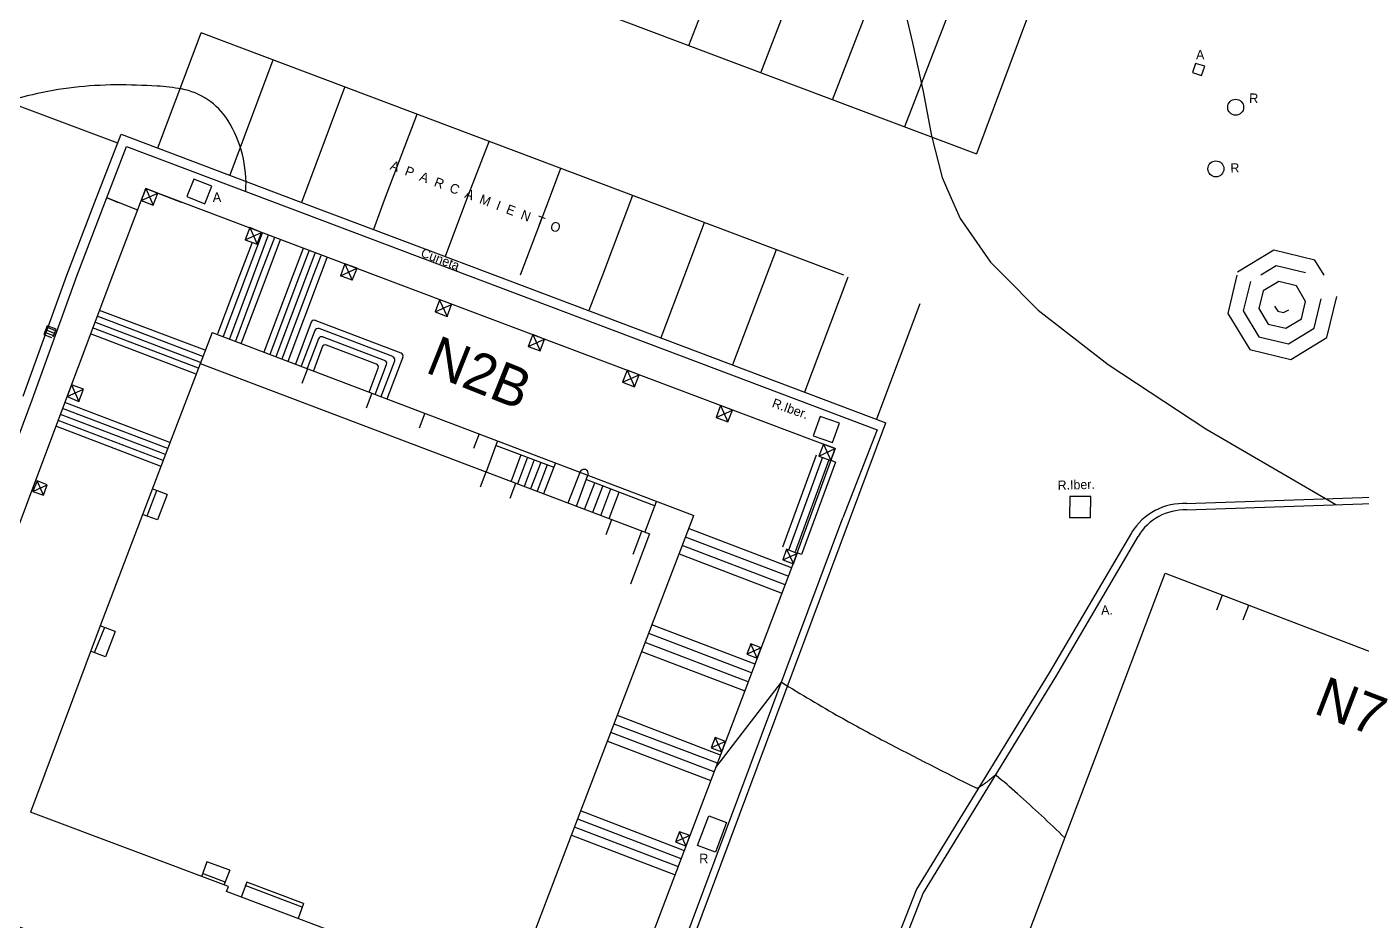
# Model space of a CAD drawing. Extents: x 0 to 560514, y 0 to 4788038.
# Drawn here: x 560352.9 to 560394.71, y 4787879.62 to 4787907.62 of the extents above; entities that cross this region are included whole.
import ezdxf

# ---------------------------------------------------------------- set-up
doc = ezdxf.new("R2010")
doc.units = 0
doc.layers.add('Nivel 7', color=7, linetype='Continuous')

msp = doc.modelspace()

# ---------------------------------------------------------------- linework, layer by layer
at = {"layer": 'Nivel 7'}
for p, q in [((560373.63, 4787907.03), (560376.82, 4787915.27)), ((560375.88, 4787906.18), (560379.07, 4787914.42)), ((560378.13, 4787905.33), (560381.32, 4787913.58)), ((560380.39, 4787904.49), (560383.58, 4787912.73)), ((560385.72, 4787911.92), (560382.64, 4787903.64)), ((560362.37, 4787911.27), (560382.64, 4787903.64)), ((560380.25, 4787908.73), (560380.63, 4787907.11)), ((560358.35, 4787907.42), (560356.99, 4787903.82)), ((560372.06, 4787902.26), (560358.36, 4787907.43)), ((560380.63, 4787907.11), (560380.96, 4787905.59)), ((560360.6, 4787906.57), (560359.25, 4787902.97)), ((560389.49, 4787906.47), (560389.4, 4787906.19)), ((560389.4, 4787906.19), (560389.68, 4787906.09)), ((560389.78, 4787906.38), (560389.49, 4787906.47)), ((560389.68, 4787906.09), (560389.78, 4787906.38)), ((560350.95, 4787905.78), (560355.74, 4787903.98)), ((560362.85, 4787905.72), (560361.5, 4787902.12)), ((560380.96, 4787905.59), (560381.23, 4787904.2)), ((560365.11, 4787904.87), (560364.09, 4787902.19)), ((560355.02, 4787902.11), (560355.85, 4787904.26)), ((560355.85, 4787904.26), (560361.39, 4787902.16)), ((560381.23, 4787904.2), (560381.56, 4787902.9)), ((560355.34, 4787902.11), (560356.02, 4787903.87)), ((560356.02, 4787903.87), (560360.56, 4787902.16)), ((560367.36, 4787904.02), (560366.67, 4787902.21)), ((560358.13, 4787902.85), (560357.91, 4787902.3)), ((560358.13, 4787902.85), (560357.91, 4787902.3)), ((560358.69, 4787902.63), (560358.13, 4787902.85)), ((560358.69, 4787902.63), (560358.13, 4787902.85)), ((560369.61, 4787903.18), (560369.25, 4787902.23)), ((560381.56, 4787902.9), (560381.8, 4787902.35)), ((560356.62, 4787902.55), (560356.48, 4787902.18)), ((560356.48, 4787902.18), (560357, 4787902.41)), ((560356.62, 4787902.55), (560356.85, 4787902.03)), ((560357, 4787902.41), (560356.62, 4787902.55)), ((560356.85, 4787902.03), (560357, 4787902.41)), ((560358.47, 4787902.07), (560358.69, 4787902.63)), ((560358.47, 4787902.07), (560358.69, 4787902.63)), ((560354.15, 4787899.84), (560355.02, 4787902.11)), ((560354.47, 4787899.84), (560355.34, 4787902.11)), ((560356.37, 4787901.88), (560355.4, 4787902.26)), ((560355.77, 4787902.11), (560355.4, 4787902.26)), ((560356.48, 4787902.18), (560356.85, 4787902.03)), ((560357.91, 4787902.3), (560358.47, 4787902.07)), ((560357.91, 4787902.3), (560358.47, 4787902.07)), ((560360.56, 4787902.16), (560366.7, 4787899.84)), ((560361.39, 4787902.16), (560367.55, 4787899.84)), ((560364.09, 4787902.19), (560363.75, 4787901.27)), ((560366.67, 4787902.21), (560366, 4787900.43)), ((560369.25, 4787902.23), (560368.35, 4787899.84)), ((560371.86, 4787902.33), (560370.92, 4787899.84)), ((560371.86, 4787902.33), (560371.83, 4787902.26)), ((560378.48, 4787899.84), (560372.06, 4787902.26)), ((560381.8, 4787902.35), (560382.12, 4787901.61)), ((560382.12, 4787901.61), (560383.07, 4787900.25)), ((560359.88, 4787901.33), (560359.74, 4787900.95)), ((560359.74, 4787900.95), (560360.25, 4787901.18)), ((560359.78, 4787899.84), (560360.28, 4787901.17)), ((560359.88, 4787901.33), (560360.11, 4787900.81)), ((560360.25, 4787901.18), (560359.88, 4787901.33)), ((560360.11, 4787900.81), (560360.25, 4787901.18)), ((560374.11, 4787901.48), (560373.49, 4787899.84)), ((560359.57, 4787899.84), (560359.96, 4787900.87)), ((560359.74, 4787900.95), (560360.11, 4787900.81)), ((560360, 4787899.84), (560360.47, 4787901.1)), ((560360.21, 4787899.84), (560360.66, 4787901.03)), ((560360.42, 4787899.84), (560360.84, 4787900.96)), ((560361.24, 4787899.84), (560361.56, 4787900.69)), ((560361.45, 4787899.84), (560361.74, 4787900.6)), ((560361.67, 4787899.84), (560361.93, 4787900.53)), ((560361.88, 4787899.84), (560362.11, 4787900.46)), ((560362.09, 4787899.84), (560362.3, 4787900.39)), ((560376.36, 4787900.63), (560376.06, 4787899.84)), ((560391.95, 4787900.62), (560390.81, 4787899.93)), ((560393.23, 4787900.31), (560391.95, 4787900.62)), ((560393.52, 4787899.84), (560393.23, 4787900.31)), ((560362.86, 4787900.2), (560362.72, 4787899.82)), ((560362.72, 4787899.82), (560363.24, 4787900.06)), ((560362.86, 4787900.2), (560363.09, 4787899.68)), ((560363.24, 4787900.06), (560362.86, 4787900.2)), ((560363.09, 4787899.68), (560363.24, 4787900.06)), ((560383.07, 4787900.25), (560383.48, 4787899.84)), ((560392.02, 4787900.13), (560391.54, 4787899.84)), ((560392.94, 4787899.91), (560392.02, 4787900.13)), ((560352.78, 4787896.05), (560354.15, 4787899.84)), ((560353.07, 4787895.94), (560354.47, 4787899.84)), ((560358.88, 4787898.01), (560359.57, 4787899.84)), ((560359.06, 4787897.93), (560359.78, 4787899.84)), ((560359.25, 4787897.86), (560360, 4787899.84)), ((560359.44, 4787897.79), (560360.21, 4787899.84)), ((560359.62, 4787897.72), (560360.42, 4787899.84)), ((560360.33, 4787897.44), (560361.24, 4787899.84)), ((560360.52, 4787897.37), (560361.45, 4787899.84)), ((560360.71, 4787897.29), (560361.67, 4787899.84)), ((560360.89, 4787897.22), (560361.88, 4787899.84)), ((560361.08, 4787897.15), (560362.09, 4787899.84)), ((560363.09, 4787899.68), (560362.72, 4787899.82)), ((560366.7, 4787899.84), (560379.52, 4787895)), ((560367.55, 4787899.84), (560379.8, 4787895.22)), ((560370.92, 4787899.84), (560370.5, 4787898.73)), ((560373.49, 4787899.84), (560372.75, 4787897.88)), ((560376.06, 4787899.84), (560375, 4787897.03)), ((560378.61, 4787899.78), (560377.25, 4787896.18)), ((560383.48, 4787899.84), (560384.57, 4787898.75)), ((560390.79, 4787899.84), (560390.5, 4787898.64)), ((560391.21, 4787899.64), (560390.99, 4787898.72)), ((560392.1, 4787899.64), (560391.61, 4787899.35)), ((560392.65, 4787899.51), (560392.1, 4787899.64)), ((560392.94, 4787899.02), (560392.65, 4787899.51)), ((560365.82, 4787899.06), (560365.68, 4787898.69)), ((560365.82, 4787899.06), (560366.06, 4787898.55)), ((560391.61, 4787899.35), (560391.48, 4787898.8)), ((560393.21, 4787898.18), (560393.43, 4787899.1)), ((560393.61, 4787897.89), (560393.92, 4787899.17)), ((560358.48, 4787897.49), (560355.17, 4787898.74)), ((560365.68, 4787898.69), (560366.2, 4787898.92)), ((560365.68, 4787898.69), (560366.06, 4787898.55)), ((560366.06, 4787898.55), (560366.2, 4787898.92)), ((560380.86, 4787898.94), (560379.5, 4787895.33)), ((560384.57, 4787898.75), (560386.76, 4787897.04)), ((560390.5, 4787898.64), (560391.19, 4787897.51)), ((560390.99, 4787898.72), (560391.48, 4787897.91)), ((560391.48, 4787898.8), (560391.77, 4787898.31)), ((560391.97, 4787898.87), (560392.07, 4787898.71)), ((560392.07, 4787898.71), (560392.25, 4787898.67)), ((560392.25, 4787898.67), (560392.41, 4787898.76)), ((560392.81, 4787898.47), (560392.94, 4787899.02)), ((560353.54, 4787898.26), (560353.43, 4787897.98)), ((560353.8, 4787898.1), (560353.52, 4787898.21)), ((560353.82, 4787898.15), (560353.54, 4787898.26)), ((560358.34, 4787897.11), (560355.03, 4787898.37)), ((560358.41, 4787897.3), (560355.1, 4787898.56)), ((560361.8, 4787898.37), (560361.31, 4787897.06)), ((560361.84, 4787898.46), (560361.84, 4787898.46)), ((560361.84, 4787898.46), (560361.84, 4787898.46)), ((560364.62, 4787897.4), (560361.93, 4787898.42)), ((560361.95, 4787898.2), (560361.95, 4787898.2)), ((560391.77, 4787898.31), (560392.32, 4787898.18)), ((560392.32, 4787898.18), (560392.81, 4787898.47)), ((560353.43, 4787897.98), (560353.67, 4787897.89)), ((560353.74, 4787897.94), (560353.46, 4787898.05)), ((560353.77, 4787898.02), (560353.49, 4787898.13)), ((560353.72, 4787897.91), (560353.82, 4787898.15)), ((560358.2, 4787896.74), (560354.89, 4787898)), ((560358.27, 4787896.93), (560354.96, 4787898.19)), ((560358.7, 4787898.05), (560357.28, 4787894.34)), ((560358.7, 4787898.05), (560373.78, 4787892.32)), ((560361.92, 4787898.11), (560361.49, 4787896.99)), ((560362.03, 4787897.85), (560361.68, 4787896.92)), ((560364.36, 4787897.29), (560362.05, 4787898.17)), ((560362.07, 4787897.95), (560362.07, 4787897.95)), ((560364.1, 4787897.17), (560362.16, 4787897.91)), ((560368.74, 4787897.98), (560368.6, 4787897.61)), ((560368.6, 4787897.61), (560369.11, 4787897.84)), ((560368.74, 4787897.98), (560368.97, 4787897.47)), ((560369.11, 4787897.84), (560368.74, 4787897.98)), ((560368.97, 4787897.47), (560369.11, 4787897.84)), ((560391.48, 4787897.91), (560392.4, 4787897.69)), ((560392.4, 4787897.69), (560393.21, 4787898.18)), ((560392.48, 4787897.2), (560393.61, 4787897.89)), ((560362.15, 4787897.59), (560361.87, 4787896.85)), ((560362.19, 4787897.69), (560362.19, 4787897.69)), ((560363.85, 4787897.06), (560362.28, 4787897.65)), ((560364.71, 4787897.37), (560364.71, 4787897.37)), ((560364.71, 4787897.37), (560364.71, 4787897.37)), ((560368.6, 4787897.61), (560368.97, 4787897.47)), ((560391.19, 4787897.51), (560392.48, 4787897.2)), ((560358.33, 4787897.08), (560372.4, 4787891.74)), ((560363.81, 4787896.11), (560364.16, 4787897.04)), ((560363.94, 4787897.02), (560363.94, 4787897.02)), ((560363.99, 4787896.04), (560364.42, 4787897.16)), ((560364.18, 4787895.97), (560364.68, 4787897.28)), ((560364.2, 4787897.14), (560364.2, 4787897.14)), ((560364.45, 4787897.25), (560364.45, 4787897.25)), ((560386.76, 4787897.04), (560389.82, 4787895.03)), ((560361.69, 4787896.91), (560361.51, 4787896.45)), ((560363.62, 4787896.18), (560363.9, 4787896.93)), ((560371.7, 4787896.87), (560371.55, 4787896.49)), ((560371.55, 4787896.49), (560372.07, 4787896.72)), ((560371.7, 4787896.87), (560371.93, 4787896.35)), ((560372.07, 4787896.72), (560371.7, 4787896.87)), ((560371.93, 4787896.35), (560372.07, 4787896.72)), ((560354.3, 4787896.41), (560354.16, 4787896.04)), ((560354.16, 4787896.04), (560354.67, 4787896.27)), ((560354.3, 4787896.41), (560354.53, 4787895.89)), ((560354.67, 4787896.27), (560354.3, 4787896.41)), ((560354.53, 4787895.89), (560354.67, 4787896.27)), ((560363.7, 4787896.15), (560363.52, 4787895.68)), ((560371.55, 4787896.49), (560371.93, 4787896.35)), ((560347.6, 4787881.35), (560353.07, 4787895.94)), ((560357.38, 4787894.6), (560354.09, 4787895.85)), ((560354.16, 4787896.04), (560354.53, 4787895.89)), ((560374.62, 4787895.76), (560374.48, 4787895.39)), ((560374.62, 4787895.76), (560374.85, 4787895.25)), ((560374.99, 4787895.62), (560374.62, 4787895.76)), ((560357.17, 4787894.04), (560353.88, 4787895.29)), ((560357.24, 4787894.23), (560353.95, 4787895.48)), ((560357.31, 4787894.41), (560354.02, 4787895.67)), ((560365.36, 4787895.52), (560365.18, 4787895.05)), ((560374.48, 4787895.39), (560374.99, 4787895.62)), ((560374.48, 4787895.39), (560374.85, 4787895.25)), ((560374.85, 4787895.25), (560374.99, 4787895.62)), ((560377.74, 4787895.42), (560377.52, 4787894.81)), ((560378.35, 4787895.21), (560377.74, 4787895.42)), ((560357.1, 4787893.85), (560353.81, 4787895.11)), ((560367.06, 4787894.87), (560366.88, 4787894.41)), ((560378.13, 4787894.6), (560378.35, 4787895.21)), ((560379.52, 4787895), (560378.45, 4787892.24)), ((560389.82, 4787895.03), (560393.89, 4787892.66)), ((560367.64, 4787894.65), (560367.28, 4787893.68)), ((560367.59, 4787894.51), (560369.4, 4787893.83)), ((560377.52, 4787894.81), (560378.13, 4787894.6)), ((560377.84, 4787894.55), (560377.7, 4787894.18)), ((560378.21, 4787894.41), (560377.84, 4787894.55)), ((560377.84, 4787894.55), (560378.07, 4787894.04)), ((560368.37, 4787894.22), (560368.06, 4787893.39)), ((560368.58, 4787894.14), (560368.26, 4787893.31)), ((560368.78, 4787894.06), (560368.47, 4787893.23)), ((560377.61, 4787894.21), (560376.56, 4787891.33)), ((560377.81, 4787894.14), (560376.76, 4787891.25)), ((560378.01, 4787894.06), (560376.96, 4787891.18)), ((560377.7, 4787894.18), (560378.21, 4787894.41)), ((560377.7, 4787894.18), (560378.07, 4787894.04)), ((560378.07, 4787894.04), (560378.21, 4787894.41)), ((560378.22, 4787893.99), (560378.08, 4787894.04)), ((560367.1, 4787893.22), (560367.28, 4787893.68)), ((560368.99, 4787893.98), (560368.67, 4787893.15)), ((560369.19, 4787893.9), (560368.88, 4787893.08)), ((560369.45, 4787893.97), (560369.08, 4787893)), ((560369.85, 4787892.71), (560370.22, 4787893.67)), ((560378.22, 4787893.99), (560377.16, 4787891.1)), ((560353.22, 4787893.4), (560353.09, 4787893.07)), ((560353.09, 4787893.07), (560353.54, 4787893.28)), ((560353.42, 4787892.95), (560353.22, 4787893.4)), ((560353.54, 4787893.28), (560353.22, 4787893.4)), ((560353.42, 4787892.95), (560353.54, 4787893.28)), ((560368.03, 4787892.86), (560368.21, 4787893.33)), ((560370.11, 4787892.61), (560370.47, 4787893.58)), ((560370.36, 4787892.51), (560370.68, 4787893.34)), ((560370.42, 4787893.44), (560372.57, 4787892.62)), ((560370.62, 4787892.42), (560370.93, 4787893.24)), ((560353.09, 4787893.07), (560353.42, 4787892.95)), ((560356.96, 4787893.09), (560356.66, 4787892.3)), ((560357.29, 4787892.97), (560356.82, 4787893.15)), ((560357.29, 4787892.97), (560356.99, 4787892.18)), ((560370.87, 4787892.32), (560371.19, 4787893.15)), ((560371.13, 4787892.22), (560371.45, 4787893.05)), ((560385.56, 4787892.91), (560385.55, 4787892.26)), ((560386.21, 4787892.91), (560385.56, 4787892.91)), ((560386.2, 4787892.26), (560386.21, 4787892.91)), ((560389.2, 4787892.69), (560396.75, 4787892.95)), ((560356.99, 4787892.18), (560356.52, 4787892.35)), ((560372.25, 4787891.79), (560372.62, 4787892.76)), ((560389.21, 4787892.49), (560396.46, 4787892.74)), ((560371.04, 4787891.72), (560371.22, 4787892.19)), ((560385.55, 4787892.26), (560386.2, 4787892.26)), ((560372.4, 4787891.74), (560371.8, 4787890.17)), ((560371.88, 4787891.11), (560372.16, 4787891.83)), ((560376.74, 4787890.42), (560373.52, 4787891.64)), ((560376.84, 4787890.68), (560373.62, 4787891.91)), ((560387.69, 4787891.66), (560385.11, 4787887.27)), ((560373.32, 4787891.12), (560376.54, 4787889.89)), ((560376.64, 4787890.15), (560373.42, 4787891.38)), ((560376.69, 4787891.26), (560376.57, 4787890.93)), ((560376.57, 4787890.93), (560377.02, 4787891.13)), ((560376.69, 4787891.26), (560376.9, 4787890.8)), ((560377.02, 4787891.13), (560376.69, 4787891.26)), ((560376.9, 4787890.8), (560377.02, 4787891.13)), ((560377.16, 4787891.1), (560377.02, 4787891.15)), ((560376.57, 4787890.93), (560376.9, 4787890.8)), ((560390.16, 4787889.36), (560390.34, 4787889.83)), ((560390.98, 4787889.05), (560391.16, 4787889.51)), ((560355.66, 4787888.69), (560355.19, 4787888.86)), ((560355.66, 4787888.69), (560355.36, 4787887.89)), ((560375.59, 4787887.39), (560372.37, 4787888.62)), ((560375.7, 4787887.66), (560372.47, 4787888.89)), ((560375.49, 4787887.11), (560372.26, 4787888.34)), ((560375.57, 4787888.3), (560375.44, 4787887.98)), ((560375.89, 4787888.18), (560375.44, 4787887.98)), ((560375.77, 4787887.85), (560375.57, 4787888.3)), ((560375.89, 4787888.18), (560375.57, 4787888.3)), ((560375.77, 4787887.85), (560375.89, 4787888.18)), ((560355.36, 4787887.89), (560354.89, 4787888.07)), ((560372.15, 4787888.06), (560375.38, 4787886.83)), ((560375.44, 4787887.98), (560375.77, 4787887.85)), ((560374.47, 4787884.43), (560376.53, 4787887.1)), ((560385.11, 4787887.27), (560380.97, 4787880.51)), ((560374.52, 4787884.56), (560371.29, 4787885.79)), ((560374.62, 4787884.82), (560371.39, 4787886.06)), ((560371.08, 4787885.25), (560374.32, 4787884.02)), ((560374.42, 4787884.29), (560371.18, 4787885.52)), ((560374.45, 4787885.37), (560374.33, 4787885.04)), ((560374.78, 4787885.24), (560374.33, 4787885.04)), ((560374.66, 4787884.92), (560374.45, 4787885.37)), ((560374.78, 4787885.24), (560374.45, 4787885.37)), ((560374.66, 4787884.92), (560374.78, 4787885.24)), ((560374.33, 4787885.04), (560374.66, 4787884.92)), ((560359.21, 4787880.7), (560353.01, 4787883.03)), ((560373.39, 4787881.57), (560370.15, 4787882.81)), ((560373.49, 4787881.82), (560370.24, 4787883.07)), ((560373.9, 4787881.99), (560374.25, 4787882.92)), ((560374.25, 4787882.92), (560374.81, 4787882.71)), ((560368.84, 4787879.38), (560369.95, 4787882.31)), ((560369.95, 4787882.31), (560373.2, 4787881.07)), ((560373.3, 4787881.32), (560370.05, 4787882.56)), ((560373.34, 4787882.42), (560373.21, 4787882.1)), ((560373.54, 4787881.97), (560373.34, 4787882.42)), ((560373.66, 4787882.3), (560373.34, 4787882.42)), ((560374.81, 4787882.71), (560374.46, 4787881.78)), ((560373.66, 4787882.3), (560373.21, 4787882.1)), ((560373.21, 4787882.1), (560373.54, 4787881.97)), ((560373.54, 4787881.97), (560373.66, 4787882.3)), ((560374.46, 4787881.78), (560373.9, 4787881.99)), ((560358.54, 4787881.48), (560358.37, 4787881.01)), ((560359.25, 4787881.22), (560358.54, 4787881.48)), ((560359.11, 4787880.84), (560358.4, 4787881.11)), ((560359.25, 4787881.22), (560359.07, 4787880.75)), ((560359.15, 4787880.55), (560359.21, 4787880.7)), ((560359.79, 4787880.84), (560359.61, 4787880.37)), ((560361.52, 4787880.06), (560359.74, 4787880.73)), ((560361.56, 4787880.17), (560359.79, 4787880.84)), ((560368.09, 4787877.18), (560359.15, 4787880.55)), ((560380.97, 4787880.51), (560379.8, 4787877.52)), ((560361.56, 4787880.17), (560361.39, 4787879.7))]:
    msp.add_line(p, q, dxfattribs=at)
for points in [[(560355.59, 4787899.84), (560356.62, 4787902.55), (560363.81, 4787899.84)], [(560356.46, 4787902.12), (560356.62, 4787902.55), (560357.73, 4787902.13)], [(560363.81, 4787899.84), (560378.21, 4787894.41), (560376.84, 4787890.68), (560370.07, 4787872.84), (560352.13, 4787879.64), (560348.52, 4787881), (560353.99, 4787895.59), (560355.59, 4787899.84)], [(560373.21, 4787871.21), (560374.56, 4787874.74), (560372.91, 4787876.77), (560379.8, 4787895.22)], [(560357.28, 4787894.34), (560355.19, 4787888.86), (560353.01, 4787883.03)], [(560369.95, 4787882.31), (560371.08, 4787885.25), (560373.78, 4787892.32)], [(560373, 4787871.29), (560374.31, 4787874.7), (560372.65, 4787876.72), (560378.45, 4787892.24)], [(560387.49, 4787891.78), (560384.91, 4787887.39), (560380.76, 4787880.62), (560379.58, 4787877.61), (560376.01, 4787868.19)], [(560402.67, 4787872.67), (560399.95, 4787873.69), (560396.89, 4787874.83), (560395.51, 4787871.22), (560397.57, 4787870.43), (560394.94, 4787863.35), (560378, 4787869.8), (560380.66, 4787876.75), (560383.77, 4787875.69), (560384.82, 4787878.42), (560384.06, 4787878.71), (560386.4, 4787884.86), (560388.54, 4787890.51), (560399.95, 4787886.15), (560417.608, 4787879.401)], [(560355.33, 4787888.81), (560355.33, 4787888.81), (560355.01, 4787888.02)]]:
    msp.add_lwpolyline(points, dxfattribs=at)
for centre in [(560390.75, 4787905.098), (560390.132, 4787903.169)]:
    msp.add_circle(centre, 0.25, dxfattribs=at)
for centre, radius, start, end in [((560355.762, 4787893.84), 11.957, 90.3582, 102.9899), ((560355.806, 4787886.813), 18.983, 86.4565, 90.3582), ((560356.565, 4787899.082), 6.691, 79.8827, 86.4567), ((560356.063, 4787892.534), 13.297, 102.9898, 114.9656), ((560357.362, 4787903.545), 2.158, 32.111, 79.8826), ((560356.019, 4787902.702), 3.743, 356.301, 32.111), ((560361.897, 4787898.331), 0.1, 69.2005, 159.2005), ((560362.012, 4787898.074), 0.1, 69.2005, 159.2005), ((560362.128, 4787897.816), 0.1, 69.2005, 159.2005), ((560362.244, 4787897.559), 0.1, 69.2005, 159.2005), ((560364.582, 4787897.311), 0.1, 339.2005, 69.2005), ((560363.81, 4787896.964), 0.1, 339.2005, 69.2005), ((560364.067, 4787897.08), 0.1, 339.2005, 69.2005), ((560364.325, 4787897.195), 0.1, 339.2005, 69.2005), ((560370.345, 4787893.626), 0.137, 339.0547, 159.3462), ((560389.125, 4787890.771), 1.924, 87.2045, 148.2113), ((560389.156, 4787890.789), 1.704, 88.1085, 149.1153), ((560406.521, 4787935.549), 56.981, 238.2441, 240.3961), ((560402.225, 4787927.988), 48.284, 240.3957, 242.2607), ((560434.073, 4787988.548), 116.708, 242.2607, 243.83081), ((560379.52, 4787888.822), 5.941, 304.9976, 305.4294), ((560379.127, 4787889.375), 6.621, 305.428, 305.8371), ((560382.715, 4787884.407), 0.491, 305.8377, 312.0056), ((560385.077, 4787881.785), 3.037, 129.5261, 132.006), ((560383.676, 4787883.482), 0.836, 125.4297, 129.5259), ((560383.334, 4787883.962), 0.247, 117.8948, 125.4288), ((560383.233, 4787884.153), 0.0317, 50.6574, 117.8963), ((560370.677, 4787868.835), 19.839, 48.1224, 50.6569), ((560382.646, 4787883.894), 0.102, 243.8311, 299.1187), ((560381.472, 4787886.003), 2.515, 299.1186, 301.0987), ((560382.323, 4787884.592), 0.867, 301.0983, 304.471), ((560319.784, 4787975.685), 111.362, 304.47134, 304.53391), ((560381.76, 4787885.623), 2.036, 304.5328, 304.9958), ((560347.48, 4787842.961), 54.589, 45.9987, 48.1227)]:
    msp.add_arc(centre, radius, start, end, dxfattribs=at)

# ---------------------------------------------------------------- texts
for s, height, rotation, p in [('A', 0.29, 359.9882, (560389.51, 4787906.6)), ('R', 0.3, 359.4836, (560391.17, 4787905.23)), ('A  P  A  R  C  A  M  I  E  N  T  O', 0.3, 339.2704, (560364.25, 4787903.16)), ('R', 0.29, 1.5723, (560390.59, 4787903.05)), ('A', 0.3, 0.9599, (560358.72, 4787902.13)), ('Cuneta', 0.29, 339.0377, (560365.21, 4787900.43)), ('N2B', 1.25, 338.2232, (560365.339, 4787896.814)), ('R.Iber.', 0.29, 340.4149, (560376.21, 4787895.72)), ('R.Iber.', 0.29, 1.5723, (560385.18, 4787893.12)), ('A.', 0.29, 1.5723, (560386.54, 4787889.21)), ('N7', 1.25, 339.0626, (560393.15, 4787886.14)), ('R', 0.3, 359.9935, (560373.95, 4787881.43))]:
    msp.add_text(s, height=height, rotation=rotation, dxfattribs=at).set_placement(p)

doc.saveas('drawing.dxf')
